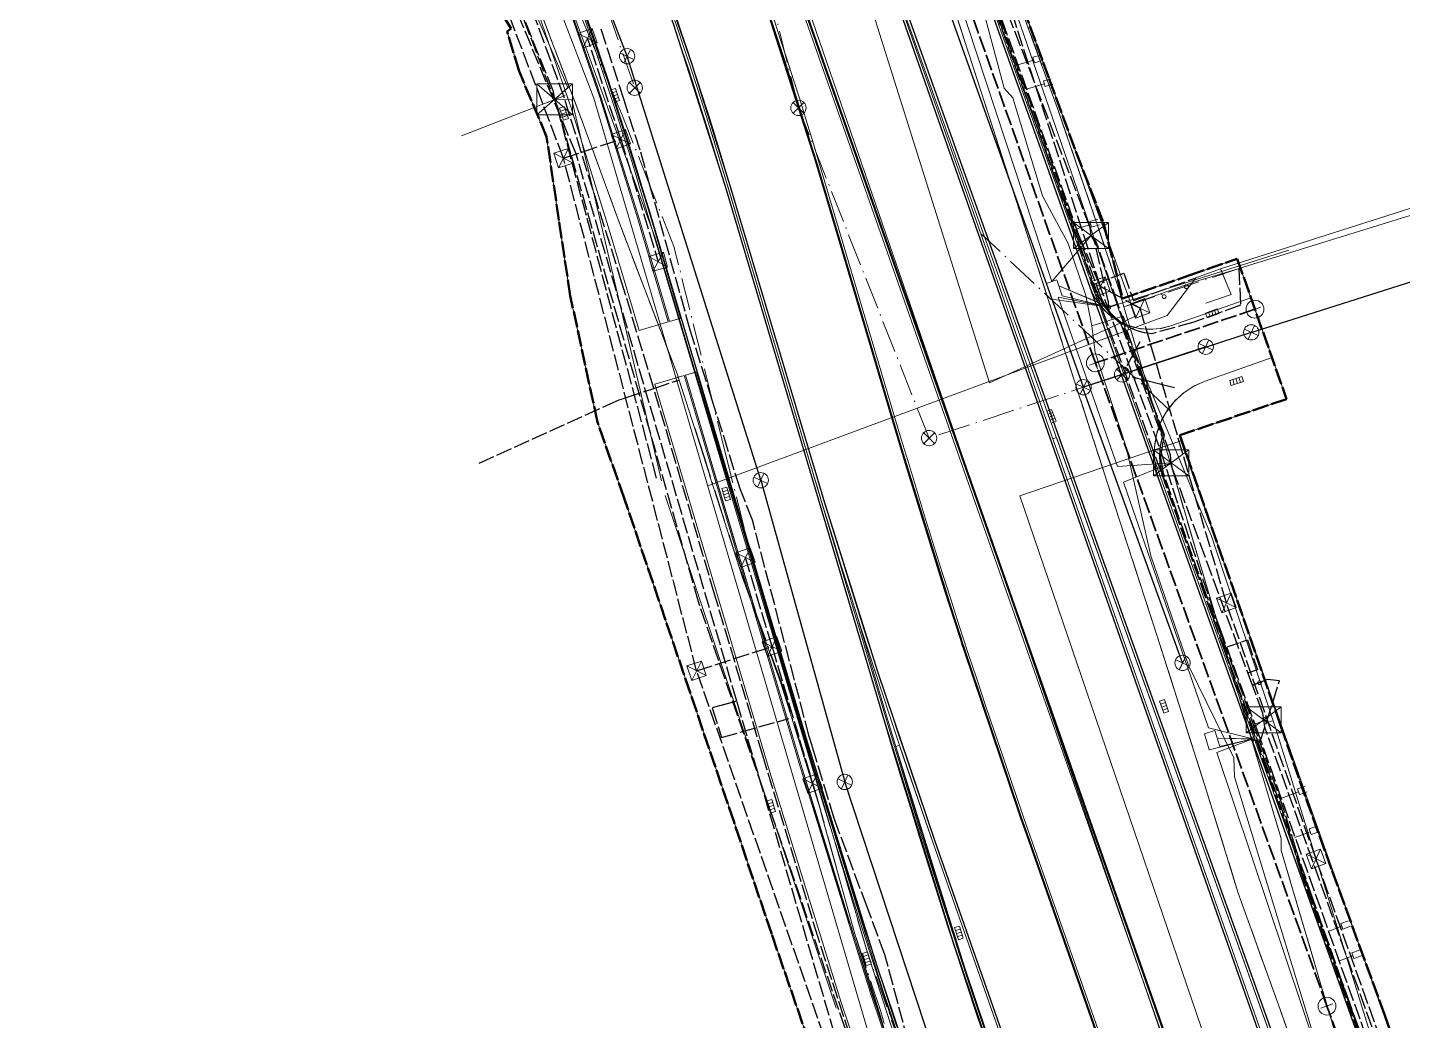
# Model space of a CAD drawing. Header units: metres. Extents: x 105014 to 106600, y 111320 to 118425.
# Drawn here: x 105971.1 to 106079, y 116789.3 to 116867.2 of the extents above; entities that cross this region are included whole.
import ezdxf

# ---------------------------------------------------------------- set-up
doc = ezdxf.new("R2010")
doc.units = ezdxf.units.M
doc.linetypes.add('DASHDOT', pattern=[3.556, 2.54, -0.508, 0, -0.508])
doc.linetypes.add('DASHED', pattern=[1.524, 1.27, -0.254])
for name, color, linetype, lineweight in [('00-BASE-LIMITE', 7, 'DASHED', 50), ('00-BASE-UE', 42, 'DASHED', 25), ('10-PAV-BOCACALLE', 9, 'CONTINUOUS', 13), ('10-PAV-CALZADA-BRT', 12, 'CONTINUOUS', 30), ('10-PAV-CALZADA-MIXTA', 8, 'CONTINUOUS', 30), ('10-PAV-CICLORUTA', 76, 'CONTINUOUS', 18), ('10-PAV-ESTACION-TM', 1, 'CONTINUOUS', 40), ('10-PAV-SARDINEL', 252, 'CONTINUOUS', 13), ('20-EP-ZONA-DURA', 253, 'CONTINUOUS', 13), ('20-EP-ZONA-VERDE', 84, 'CONTINUOUS', 13), ('30-RED-ENEL-NODOS', 11, 'CONTINUOUS', 13), ('30-RED-ENEL-PROY', 1, 'DASHED', 25), ('30-RED-ETB-CAMARA', 151, 'CONTINUOUS', 13), ('30-RED-ETB-EXIST', 145, 'CONTINUOUS', 13), ('30-RED-ETB-PROY', 5, 'DASHED', 25), ('30-RED-MOVISTAR-PROY', 4, 'DASHED', 25), ('30-RED-VANTI-EXIST', 52, 'CONTINUOUS', 13), ('30-RED-VANTI-PROY', 2, 'DASHED', 25), ('30-RED-VANTI-RETIRO', 8, 'DASHDOT', 13), ('35-RH-ACUE-DOMICILIARIA', 152, 'CONTINUOUS', 9), ('35-RH-ACUE-MENOR-EXIST', 151, 'CONTINUOUS', 13), ('35-RH-ACUE-MENOR-PROY', 5, 'DASHED', 25), ('35-RH-PLUV-COLECTOR', 96, 'CONTINUOUS', 30), ('35-RH-PLUV-NODOS', 94, 'CONTINUOUS', 13), ('35-RH-PLUV-RETIRO', 8, 'DASHDOT', 13), ('36-RH-SAN-COLECTOR-PROY', 6, 'DASHED', 35), ('36-RH-SAN-POZOS', 216, 'CONTINUOUS', 13), ('60-PREDIAL-LOTE', 42, 'CONTINUOUS', 13)]:
    doc.layers.add(name, color=color, linetype=linetype, lineweight=lineweight)

# ---------------------------------------------------------------- blocks, each defined once
blk = doc.blocks.new('CAM_ETB_T_13')
for p, q in [((-1.375, -1.025), (1.375, 1.025)), ((-1.375, 1.025), (1.375, -1.025))]:
    blk.add_line(p, q)
blk.add_lwpolyline([(-1.375, -1.025), (1.375, -1.025), (1.375, 1.025), (-1.375, 1.025)], close=True)
blk = doc.blocks.new('CAM_ETB_T_14')
for p, q in [((-1.39, -1.22), (1.39, 1.22)), ((-1.39, 1.22), (1.39, -1.22))]:
    blk.add_line(p, q)
blk.add_lwpolyline([(-1.39, -1.22), (1.39, -1.22), (1.39, 1.22), (-1.39, 1.22)], close=True)
blk = doc.blocks.new('POSTE')
blk.add_circle((0, 0), 0.15)
blk = doc.blocks.new('CAJA_ENEL')
for p, q in [((-0.6, -0.6), (0.6, 0.6)), ((-0.6, 0.6), (0.6, -0.6))]:
    blk.add_line(p, q)
blk.add_lwpolyline([(-0.6, -0.6), (0.6, -0.6), (0.6, 0.6), (-0.6, 0.6)], close=True)
blk = doc.blocks.new('POZO_SAN')
for p, q in [((-0.5, 0), (0.5, 0)), ((0, -0.5), (0, 0.5))]:
    blk.add_line(p, q)
blk.add_circle((0, 0), 0.7)
blk = doc.blocks.new('POZO_PLUV')
for p, q in [((-0.42, -0.42), (0.42, 0.42)), ((-0.42, 0.42), (0.42, -0.42))]:
    blk.add_line(p, q)
blk.add_circle((0, 0), 0.6)
blk = doc.blocks.new('SUMIDERO')
for p, q in [((-0.25, -0.2), (-0.25, 0.2)), ((0, -0.2), (0, 0.2)), ((0.25, -0.2), (0.25, 0.2))]:
    blk.add_line(p, q)
blk.add_lwpolyline([(-0.5, -0.2), (0.5, -0.2), (0.5, 0.2), (-0.5, 0.2)], close=True)

msp = doc.modelspace()

# ---------------------------------------------------------------- linework, layer by layer
at = {"layer": '00-BASE-LIMITE'}
for points in [[(106032.3897, 116787.5819), (106029.4623, 116796.0575), (106026.5089, 116804.8457), (106017.8859, 116830.3003), (106015.7831, 116836.2583), (106013.6571, 116846.1757), (106012.7583, 116852.1113), (106011.7969, 116858.6589), (106009.6335, 116863.7957), (106008.6921, 116866.9143), (106009.0181, 116867.1655), (106007.5691, 116869.4473), (106002.0881, 116883.5557), (105998.5891, 116892.4967), (105993.1847, 116906.4071), (105987.8303, 116920.1929)], [(106049.2111, 116868.7781), (106051.2407, 116863.1829), (106052.2891, 116860.3369), (106053.3373, 116857.4909), (106055.5059, 116851.8861), (106057.0073, 116845.9633), (106062.2077, 116847.7643), (106066.0001, 116849.0721), (106069.8759, 116838.0693), (106061.4879, 116835.2357), (106069.4025, 116812.4695), (106069.4263, 116812.4013), (106071.4183, 116806.6713), (106073.4555, 116801.0269), (106075.5741, 116795.1999), (106077.5673, 116789.7461), (106079.5609, 116783.9199)]]:
    msp.add_lwpolyline(points, dxfattribs=at)
at = {"layer": '00-BASE-UE'}
for points in [[(106032.3897, 116787.5819), (106029.4623, 116796.0575), (106026.5089, 116804.8457), (106017.8859, 116830.3003), (106015.7831, 116836.2583), (106013.6571, 116846.1757), (106012.7583, 116852.1113), (106011.7969, 116858.6589), (106009.6335, 116863.7957), (106008.6921, 116866.9143), (106009.0181, 116867.1655), (106007.5691, 116869.4473), (106002.0881, 116883.5557), (105998.5891, 116892.4967), (105993.1847, 116906.4071), (105987.8303, 116920.1929)], [(106049.2111, 116868.7781), (106051.2407, 116863.1829), (106052.2891, 116860.3369), (106053.3373, 116857.4909), (106055.5059, 116851.8861), (106057.0073, 116845.9633), (106062.2077, 116847.7643), (106066.0001, 116849.0721), (106069.8759, 116838.0693), (106061.4879, 116835.2357), (106069.4025, 116812.4695), (106069.4263, 116812.4013), (106071.4183, 116806.6713), (106073.4555, 116801.0269), (106075.5741, 116795.1999), (106077.5673, 116789.7461), (106079.5609, 116783.9199)]]:
    msp.add_lwpolyline(points, dxfattribs=at)
at = {"layer": '10-PAV-BOCACALLE'}
msp.add_lwpolyline([(106067.0784, 116846.0112), (106068.7306, 116841.3206), (106063.4879, 116839.4777), (106062.624, 116839.0951), (106061.831, 116838.5817), (106061.1283, 116837.9501), (106060.5335, 116837.2161), (106060.0613, 116836.3978), (106059.7234, 116835.5155), (106059.5281, 116834.5911), (106059.4805, 116833.6475), (106059.5815, 116832.7082), (106059.8287, 116831.7963), (106054.4409, 116846.8555), (106054.8027, 116846.0674), (106055.2953, 116845.3537), (106055.9037, 116844.7358), (106056.6098, 116844.2324), (106057.3922, 116843.8585), (106058.2275, 116843.6254), (106059.0905, 116843.5402), (106059.9552, 116843.6053), (106060.7957, 116843.8189), (106067.0784, 116846.0112)], close=True, dxfattribs=at)
at = {"layer": '10-PAV-CALZADA-BRT'}
for points in [[(105940.0399, 117131.7485), (106023.1693, 116913.9317), (106028.3894, 116899.9718), (106033.4205, 116885.9427), (106095.1047, 116710.2091), (106095.6071, 116708.7779), (106096.1093, 116707.3461), (106096.3475, 116706.6665), (106096.4184, 116706.5092), (106096.5153, 116706.3664), (106096.6353, 116706.2424), (106096.7749, 116706.1408), (106096.9298, 116706.0648), (106097.0955, 116706.0166), (106097.267, 116705.9975), (106097.4393, 116706.0083), (106097.6071, 116706.0485), (106098.1769, 116706.2383), (106108.2917, 116673.1977)], [(106098.6641, 116670.0501), (106087.8421, 116702.7965), (106089.0673, 116703.2045), (106089.2132, 116703.2663), (106089.3476, 116703.3505), (106089.4669, 116703.4548), (106089.5683, 116703.5766), (106089.6492, 116703.713), (106089.7074, 116703.8603), (106089.7417, 116704.0151), (106089.7511, 116704.1733), (106089.7354, 116704.331), (106089.6949, 116704.4843), (106089.0017, 116706.4609), (106088.4997, 116707.8909), (106087.3779, 116711.0867), (106026.8155, 116883.6241), (106021.8164, 116897.5643), (106016.6295, 116911.4357), (105967.5655, 117039.9941)], [(106006.0974, 116925.4547), (106011.7755, 116911.9129), (106018.8027, 116895.6495), (106024.03, 116882.862), (106028.7471, 116869.8776), (106032.9467, 116856.7167), (106039.4451, 116834.8681), (106043.9986, 116820.2082), (106048.8845, 116805.6557), (106049.0753, 116805.1113), (106081.9693, 116711.3991), (106084.9809, 116702.8193), (106085.0574, 116702.6719), (106085.1573, 116702.5392), (106085.2778, 116702.4249), (106085.4155, 116702.3321), (106085.5667, 116702.2633), (106085.7271, 116702.2206), (106085.8925, 116702.2049), (106086.0581, 116702.2169), (106086.2195, 116702.2561), (106087.8421, 116702.7965), (106098.6641, 116670.0501)], [(106077.9485, 116699.5017), (106078.3036, 116699.7692), (106078.4385, 116700.1927), (106078.4154, 116700.3761), (106078.2939, 116700.7342), (106078.2906, 116700.7437), (106078.0245, 116701.5015), (106074.7197, 116710.9178), (106042.2991, 116803.3457), (106037.7888, 116816.6675), (106033.571, 116830.0848), (106032.8619, 116832.4488), (106032.7357, 116832.8725), (106026.2373, 116854.7211), (106023.1985, 116864.4092), (106019.8735, 116874.0029), (106016.2652, 116883.4937), (106012.3767, 116892.8731), (106005.3497, 116909.1365), (105999.6131, 116922.8179)]]:
    msp.add_lwpolyline(points, dxfattribs=at)
at = {"layer": '10-PAV-CALZADA-MIXTA'}
for points in [[(106024.6381, 116929.0477), (106036.2889, 116897.5913), (106048.8092, 116862.5961), (106050.7835, 116857.0779), (106054.4409, 116846.8555), (106059.8287, 116831.7963), (106063.2475, 116822.2403), (106066.7523, 116812.4444), (106082.3127, 116768.9523), (106090.7531, 116745.3871), (106094.2573, 116736.0211), (106099.7086, 116722.3618), (106118.8109, 116673.9241)], [(106108.2917, 116673.1977), (106098.1769, 116706.2383), (106098.4277, 116706.3217), (106098.5755, 116706.3846), (106098.7113, 116706.4704), (106098.8316, 116706.5768), (106098.9333, 116706.7011), (106099.0138, 116706.8401), (106099.071, 116706.9902), (106099.1034, 116707.1475), (106099.1102, 116707.3079), (106099.0912, 116707.4674), (106099.0899, 116707.4719), (106099.0355, 116707.6531), (106093.9343, 116719.9701), (106088.6963, 116733.0696), (106083.7813, 116746.2937), (106030.4043, 116895.4861), (106018.8017, 116926.8119)], [(105999.2425, 116922.6672), (106004.9819, 116908.9793), (106012.0787, 116892.5545), (106017.1513, 116880.1455), (106021.7288, 116867.5454), (106025.8041, 116854.7741), (106038.2295, 116812.9979), (106043.6484, 116795.5615), (106049.4917, 116778.2627), (106049.8611, 116777.2128), (106050.2462, 116776.1159), (106061.7354, 116743.4254), (106077.0151, 116699.9499), (106077.0271, 116699.9162), (106077.3734, 116699.5399), (106077.8815, 116699.4818)], [(106070.8809, 116698.5543), (106064.2004, 116717.5623), (106054.4148, 116745.4053), (106054.4035, 116745.4375), (106050.9605, 116755.2339), (106049.8327, 116758.4427), (106044.3497, 116774.0437), (106043.5953, 116776.1903), (106037.7031, 116793.6338), (106032.2389, 116811.2161), (106019.8135, 116852.9925), (106015.8134, 116865.5281), (106011.3203, 116877.8955), (106006.3413, 116890.0755), (105999.2445, 116906.5003), (105993.4528, 116920.3129)]]:
    msp.add_lwpolyline(points, dxfattribs=at)
at = {"layer": '10-PAV-CICLORUTA'}
msp.add_lwpolyline([(105981.1047, 116949.2685), (105995.3405, 116913.0129), (105995.5461, 116912.5017), (105998.0783, 116906.5529), (106005.5179, 116889.2997), (106009.2825, 116880.1997), (106012.7748, 116870.9917), (106015.9919, 116861.684), (106018.9309, 116852.2849), (106020.9263, 116845.5535), (106021.3485, 116844.1291), (106019.0475, 116843.4471), (106016.6299, 116851.6027), (106013.7122, 116860.9337), (106010.5184, 116870.174), (106007.0514, 116879.3153), (106003.3141, 116888.3493), (105995.8745, 116905.6025), (105993.3333, 116911.5719), (105993.0999, 116912.1529), (105978.8763, 116948.3775)], dxfattribs=at)
msp.add_lwpolyline([(106022.8561, 116839.0437), (106031.6473, 116809.3871), (106037.21, 116791.4444), (106043.2175, 116773.6457), (106053.5803, 116744.1607), (106051.3161, 116743.3649), (106040.9533, 116772.8499), (106034.9267, 116790.7052), (106029.3463, 116808.7049), (106020.2981, 116839.2285), (106022.5991, 116839.9105), (106022.8561, 116839.0437)], close=True, dxfattribs=at)
at = {"layer": '10-PAV-ESTACION-TM'}
for points in [[(105999.3934, 116956.5979), (106016.6295, 116911.4357), (106021.8164, 116897.5643), (106026.8155, 116883.6241), (106083.4077, 116722.3979)], [(106074.7163, 116732.0623), (106049.4781, 116803.9637), (106049.0753, 116805.1113), (106048.8845, 116805.6557), (106044.5926, 116818.3837), (106044.4733, 116818.7484), (106044.295, 116819.2958), (106043.0602, 116823.1316), (106039.9954, 116833.0299), (106039.4451, 116834.8681), (106032.9467, 116856.7167), (106028.7471, 116869.8776), (106024.03, 116882.862), (106018.8027, 116895.6495), (106011.7755, 116911.9129), (106011.1302, 116913.4114), (106011.0458, 116913.6084), (106010.4885, 116914.9115)]]:
    msp.add_lwpolyline(points, dxfattribs=at)
at = {"layer": '10-PAV-SARDINEL'}
for points in [[(106095.1047, 116710.2091), (106033.4205, 116885.9427), (106032.5199, 116888.4985), (106031.6129, 116891.052), (106030.6998, 116893.6034), (106029.7803, 116896.1525), (106028.8546, 116898.6993), (106027.9226, 116901.2438), (106026.9844, 116903.786), (106026.04, 116906.326), (106025.0893, 116908.8635), (106024.1324, 116911.3988), (106023.1693, 116913.9317), (105940.0399, 117131.7485)], [(106083.2188, 116722.3315), (106026.6269, 116883.5578), (106025.7321, 116886.097), (106024.831, 116888.634), (106023.9239, 116891.1686), (106023.0105, 116893.701), (106022.0907, 116896.2313), (106021.1649, 116898.7592), (106020.2329, 116901.2849), (106019.2946, 116903.8083), (106018.3501, 116906.3293), (106017.3995, 116908.8481), (106016.4426, 116911.3645), (105973.6957, 117023.3705)], [(105973.8828, 117023.4413), (106016.6295, 116911.4357), (106017.5865, 116908.9189), (106018.5373, 116906.3997), (106019.482, 116903.8782), (106020.4204, 116901.3543), (106021.3526, 116898.8282), (106022.2786, 116896.2998), (106023.1985, 116893.7691), (106024.1121, 116891.2362), (106025.0194, 116888.7011), (106025.9206, 116886.1637), (106026.8155, 116883.6241), (106083.4076, 116722.3979)], [(105986.9836, 117009.3069), (106023.3562, 116914.0029), (106024.3194, 116911.4697), (106025.2765, 116908.9339), (106026.2274, 116906.396), (106026.9912, 116904.3418), (106027.9517, 116901.7036), (106029.0873, 116898.5624), (106030.2161, 116895.4186), (106034.9915, 116882.071), (106095.2934, 116710.2753)], [(106022.3557, 116917.4414), (106023.5264, 116914.3127), (106024.6902, 116911.1813), (106025.847, 116908.0474), (106026.9968, 116904.9109), (106028.1396, 116901.7718), (106029.2755, 116898.6302), (106030.4043, 116895.4861), (106083.7813, 116746.2937)], [(106083.5931, 116746.2262), (106030.2161, 116895.4186), (106029.0873, 116898.5624), (106027.9517, 116901.7036), (106026.809, 116904.8422), (106025.6593, 116907.9783), (106024.5027, 116911.1118), (106023.3391, 116914.2428), (106022.1685, 116917.3711)], [(106082.3127, 116768.9523), (106066.7523, 116812.4444), (106063.2475, 116822.2403), (106059.8287, 116831.7963), (106054.4409, 116846.8555), (106050.7835, 116857.0779), (106048.8092, 116862.5961), (106036.2889, 116897.5913), (106035.1554, 116900.7485), (106034.0148, 116903.9032), (106032.8673, 116907.0554), (106031.7127, 116910.2049), (106030.5511, 116913.3519), (106029.3825, 116916.4963)], [(106029.5699, 116916.5662), (106030.7386, 116913.4214), (106031.9004, 116910.274), (106033.0551, 116907.124), (106034.2029, 116903.9714), (106035.3436, 116900.8163), (106036.4772, 116897.6588), (106048.9975, 116862.6635), (106050.9718, 116857.1453), (106054.6292, 116846.9229), (106060.017, 116831.8637), (106063.4358, 116822.3077), (106066.9406, 116812.5118), (106082.501, 116769.0197)], [(106039.43, 116787.7402), (106038.6575, 116790.0711), (106037.8925, 116792.4045), (106037.1351, 116794.7404), (106036.3854, 116797.0788), (106035.6432, 116799.4196), (106034.9087, 116801.7627), (106034.1819, 116804.1083), (106033.4627, 116806.4563), (106032.7511, 116808.8065), (106032.0473, 116811.159), (106019.6219, 116852.9353), (106019.1683, 116854.4471), (106018.7077, 116855.9565), (106018.2398, 116857.4638), (106017.7648, 116858.9687), (106017.2827, 116860.4714), (106016.7934, 116861.9718), (106016.2971, 116863.4697), (106015.7936, 116864.9656), (106015.2829, 116866.4588), (106014.7653, 116867.9496)], [(106014.954, 116868.0157), (106015.472, 116866.5239), (106015.9829, 116865.0298), (106016.4867, 116863.5332), (106016.9834, 116862.0342), (106017.473, 116860.5329), (106017.9554, 116859.0293), (106018.4307, 116857.5234), (106018.8988, 116856.0153), (106019.3597, 116854.505), (106019.8135, 116852.9925), (106032.2389, 116811.2161), (106032.9426, 116808.8642), (106033.654, 116806.5145), (106034.373, 116804.1672), (106035.0997, 116801.8222), (106035.834, 116799.4797), (106036.5759, 116797.1395), (106037.3255, 116794.8018), (106038.0826, 116792.4665), (106038.8474, 116790.1337), (106039.6198, 116787.8034)], [(106046.3226, 116787.471), (106045.5492, 116789.7794), (106044.7832, 116792.0904), (106044.0248, 116794.4038), (106043.2739, 116796.7197), (106042.5305, 116799.0381), (106041.7948, 116801.3588), (106041.0665, 116803.682), (106040.3459, 116806.0075), (106039.6328, 116808.3353), (106038.9274, 116810.6655), (106038.2295, 116812.9979), (106025.8041, 116854.7741), (106025.3418, 116856.315), (106024.8722, 116857.8538), (106024.3953, 116859.3903), (106023.9111, 116860.9245), (106023.4196, 116862.4563), (106022.9208, 116863.9859), (106022.4148, 116865.513), (106021.9015, 116867.0377), (106021.381, 116868.56)], [(106074.531, 116710.8516), (106042.1104, 116803.2797), (106041.5305, 116804.9399), (106040.9551, 116806.6018), (106040.3844, 116808.2652), (106039.8181, 116809.9302), (106039.2564, 116811.5967), (106038.6993, 116813.2648), (106038.1468, 116814.9344), (106037.5987, 116816.6055), (106037.0553, 116818.2781), (106036.5165, 116819.9521), (106035.9822, 116821.6277), (106035.4524, 116823.3047), (106034.9274, 116824.9831), (106034.4068, 116826.663), (106033.8909, 116828.3442), (106033.3796, 116830.0269), (106033.0238, 116831.2091), (106032.6703, 116832.3916), (106032.544, 116832.8155), (106026.0457, 116854.6639), (106025.9956, 116854.8313), (106025.6817, 116855.8793), (106025.532, 116856.3726), (106025.3133, 116857.0931), (106025.0634, 116857.9127), (106024.9405, 116858.3056), (106024.5862, 116859.45), (106024.1017, 116860.9852), (106023.6099, 116862.5179), (106023.1109, 116864.0484), (106022.6045, 116865.5764), (106022.091, 116867.102), (106021.5701, 116868.6252)], [(106021.5701, 116868.6252), (106022.091, 116867.102), (106022.6045, 116865.5764), (106023.1109, 116864.0484), (106023.6099, 116862.5179), (106024.1017, 116860.9852), (106024.5862, 116859.45), (106025.0634, 116857.9127), (106025.5333, 116856.373), (106025.9958, 116854.8314), (106038.4212, 116813.0551), (106039.1189, 116810.7231), (106039.8242, 116808.3936), (106040.537, 116806.0664), (106041.2575, 116803.7415), (106041.9855, 116801.419), (106042.7211, 116799.0989), (106043.4642, 116796.7811), (106044.2149, 116794.4658), (106044.9731, 116792.153), (106045.7389, 116789.8427), (106046.5122, 116787.5348)], [(106021.985, 116868.0184), (106022.394, 116866.8169), (106022.7985, 116865.6138), (106023.1985, 116864.4092), (106023.5941, 116863.2032), (106023.9852, 116861.9957), (106024.3718, 116860.7868), (106024.7539, 116859.5765), (106025.1315, 116858.3647), (106025.5046, 116857.1515), (106025.8732, 116855.937), (106026.2373, 116854.7211), (106032.7357, 116832.8725), (106032.8619, 116832.4488), (106033.2153, 116831.2665), (106033.571, 116830.0848), (106034.0822, 116828.4026), (106034.5979, 116826.7219), (106035.1183, 116825.0425), (106035.6432, 116823.3646), (106036.1728, 116821.6882), (106036.7069, 116820.0131), (106037.2456, 116818.3396), (106037.7888, 116816.6675), (106038.3367, 116814.9969), (106038.8891, 116813.3279), (106039.446, 116811.6603), (106040.0075, 116809.9943), (106040.5736, 116808.3298), (106041.1442, 116806.6669), (106041.7194, 116805.0055), (106042.2991, 116803.3457), (106074.7197, 116710.9178)], [(106077.6837, 116723.6085), (106049.0753, 116805.1113), (106048.8845, 116805.6557), (106048.1663, 116807.7278), (106047.4548, 116809.8022), (106046.75, 116811.8789), (106046.052, 116813.9578), (106045.3608, 116816.0391), (106044.6763, 116818.1225), (106043.9986, 116820.2082), (106043.3277, 116822.2961), (106042.6636, 116824.3861), (106042.0063, 116826.4783), (106041.3558, 116828.5726), (106040.712, 116830.669), (106040.0752, 116832.7675), (106039.4451, 116834.8681), (106032.9467, 116856.7167), (106032.4703, 116858.3046), (106031.9864, 116859.8903), (106031.4949, 116861.4737), (106030.9959, 116863.0547), (106030.4894, 116864.6333), (106029.9755, 116866.2095), (106029.454, 116867.7832)], [(106029.6437, 116867.8466), (106030.1655, 116866.272), (106030.6797, 116864.6949), (106031.1865, 116863.1154), (106031.6858, 116861.5335), (106032.1776, 116859.9492), (106032.6618, 116858.3626), (106033.1384, 116856.774), (106039.6368, 116834.9254), (106040.2667, 116832.8253), (106040.9033, 116830.7274), (106041.5469, 116828.6316), (106042.1972, 116826.5379), (106042.8543, 116824.4464), (106043.5182, 116822.357), (106044.1889, 116820.2697), (106044.8664, 116818.1846), (106045.5507, 116816.1018), (106046.2417, 116814.0212), (106046.9395, 116811.9429), (106047.6441, 116809.8668), (106048.3554, 116807.793), (106049.0734, 116805.7216), (106049.264, 116805.1775), (106078.879, 116720.8068)]]:
    msp.add_lwpolyline(points, dxfattribs=at)
at = {"layer": '20-EP-ZONA-DURA'}
for points in [[(105978.8763, 116948.3775), (105993.0999, 116912.1529), (105993.3333, 116911.5719), (105995.8745, 116905.6025), (106003.3141, 116888.3493), (106007.0514, 116879.3152), (106010.5184, 116870.174), (106013.7122, 116860.9338), (106016.6299, 116851.6027), (106019.0475, 116843.4471), (106021.3485, 116844.1291), (106020.9263, 116845.5535), (106018.9309, 116852.2849), (106015.9919, 116861.6841), (106012.7748, 116870.9918), (106009.2825, 116880.1997), (106005.5179, 116889.2997), (105998.0783, 116906.5529), (105995.5461, 116912.5017), (105995.3405, 116913.0129), (105992.5691, 116920.2004)], [(106032.3897, 116787.5819), (106029.4623, 116796.0575), (106026.5089, 116804.8457), (106017.8859, 116830.3003), (106015.7831, 116836.2583), (106013.6571, 116846.1757), (106012.7583, 116852.1113), (106011.7969, 116858.6589), (106009.6335, 116863.7957), (106008.6921, 116866.9143), (106009.0181, 116867.1655), (106007.5691, 116869.4473), (106002.0881, 116883.5557), (105998.5891, 116892.4967), (105993.1847, 116906.4071), (105987.8303, 116920.1929)], [(105994.3104, 116915.9697), (105995.4339, 116913.0487), (105995.6381, 116912.5403), (105998.1701, 116906.5925), (106000.8997, 116900.2625), (106005.6099, 116889.3393), (106009.0612, 116881.0252), (106009.0765, 116880.9868), (106012.2858, 116872.6205), (106012.2966, 116872.5913), (106015.8201, 116862.5213), (106015.8287, 116862.4951), (106019.0267, 116852.3133), (106021.0223, 116845.5819), (106021.4445, 116844.1575), (106022.1688, 116844.3722), (106023.4231, 116840.1549), (106022.6949, 116839.9391), (106022.9519, 116839.0721), (106025.6853, 116829.8511), (106031.7431, 116809.4153), (106034.2983, 116800.9791), (106034.3165, 116800.92), (106038.6751, 116787.2861)], [(106049.2111, 116868.7781), (106051.2407, 116863.1829), (106052.2891, 116860.3369), (106053.3373, 116857.4909), (106055.5059, 116851.8861), (106057.0073, 116845.9633), (106062.2077, 116847.7643), (106066.0001, 116849.0721), (106067.0783, 116846.0112), (106060.7957, 116843.8189), (106060.0228, 116843.6169), (106059.2276, 116843.5406), (106058.4305, 116843.5919), (106057.6516, 116843.7696), (106056.911, 116844.069), (106056.2276, 116844.4825), (106055.6187, 116844.9996), (106055.1, 116845.6071), (106054.6292, 116846.9229), (106050.9718, 116857.1453), (106048.9975, 116862.6635), (106036.4772, 116897.6588)], [(106082.501, 116769.0197), (106066.9406, 116812.5118), (106063.4358, 116822.3077), (106060.017, 116831.8637), (106059.5004, 116833.3076), (106059.4977, 116834.2948), (106059.6568, 116835.269), (106059.9736, 116836.204), (106060.4394, 116837.0743), (106061.0416, 116837.8565), (106061.7639, 116838.5294), (106062.5867, 116839.0747), (106063.4879, 116839.4777), (106068.7306, 116841.3206), (106069.8759, 116838.0693), (106061.4879, 116835.2357), (106069.4025, 116812.4695), (106069.4263, 116812.4013), (106071.4183, 116806.6713), (106073.4555, 116801.0269), (106075.5741, 116795.1999), (106077.5673, 116789.7461), (106079.5609, 116783.9199)], [(106046.5122, 116787.5348), (106045.7389, 116789.8427), (106044.9731, 116792.153), (106044.2149, 116794.4658), (106043.4642, 116796.7811), (106042.7211, 116799.0989), (106041.9855, 116801.419), (106041.2575, 116803.7415), (106040.537, 116806.0664), (106039.8242, 116808.3936), (106039.1189, 116810.7231), (106038.4212, 116813.0551), (106032.6703, 116832.3916), (106033.0238, 116831.2091), (106033.3796, 116830.0269), (106033.8909, 116828.3442), (106034.4068, 116826.663), (106034.9274, 116824.9831), (106035.4524, 116823.3047), (106035.9822, 116821.6277), (106036.2596, 116820.7577), (106036.5869, 116819.5767), (106038.3037, 116813.7311), (106039.0243, 116811.3971), (106040.1277, 116807.7163), (106041.2209, 116804.1235), (106041.2209, 116804.1235), (106042.4511, 116800.1247), (106042.4708, 116800.1293), (106042.5345, 116799.9254), (106044.5274, 116793.6806), (106044.5373, 116793.65), (106044.5455, 116793.6244), (106050.0511, 116777.2797)]]:
    msp.add_lwpolyline(points, dxfattribs=at)
msp.add_lwpolyline([(106040.9533, 116772.8499), (106051.3161, 116743.3649), (106053.5803, 116744.1607), (106043.2175, 116773.6457), (106037.21, 116791.4444), (106031.6473, 116809.3871), (106022.8561, 116839.0437), (106022.5991, 116839.9105), (106020.2981, 116839.2285), (106029.3463, 116808.7049), (106034.9267, 116790.7052), (106040.9533, 116772.8499)], close=True, dxfattribs=at)
at = {"layer": '20-EP-ZONA-VERDE'}
for points in [[(105987.9123, 116934.2359), (105993.3093, 116920.5335), (105998.9965, 116906.9489), (106006.4363, 116889.6957), (106010.2122, 116880.5682), (106013.7151, 116871.3324), (106016.9419, 116861.9967), (106019.8897, 116852.5691), (106020.9615, 116848.9533), (106022.3073, 116844.4133), (106021.4445, 116844.1575), (106021.0223, 116845.5819), (106019.0267, 116852.3133), (106016.0869, 116861.7155), (106012.8689, 116871.0259), (106009.3755, 116880.2364), (106005.6099, 116889.3393), (105998.1701, 116906.5925), (105995.6381, 116912.5403), (105995.4339, 116913.0487), (105981.1979, 116949.3049), (105956.9729, 117012.7795), (105957.8137, 117013.1003), (105987.9123, 116934.2359)], [(106024.7383, 116836.2123), (106032.6061, 116809.6711), (106038.1613, 116791.7523), (106044.1609, 116773.9773), (106054.2149, 116745.3711), (106054.5145, 116744.4889), (106053.6747, 116744.1937), (106043.3119, 116773.6789), (106037.3051, 116791.4751), (106031.7431, 116809.4153), (106022.9519, 116839.0721), (106022.6949, 116839.9391), (106023.5579, 116840.1949), (106024.7383, 116836.2123)], [(106083.5931, 116746.2263), (106088.5098, 116732.9976), (106093.7495, 116719.8935), (106094.3291, 116718.4943), (106095.1473, 116716.5185), (106093.3265, 116715.8789), (106092.6191, 116717.8943), (106051.5311, 116834.9507), (106051.8143, 116835.0499), (106083.5931, 116746.2263)], [(106042.1105, 116803.2795), (106075.0259, 116709.4511), (106074.0145, 116709.0957), (106050.4349, 116776.1823), (106044.6102, 116793.424), (106039.2073, 116810.8025), (106039.4949, 116810.8881), (106042.1105, 116803.2795)]]:
    msp.add_lwpolyline(points, close=True, dxfattribs=at)
at = {"layer": '30-RED-ENEL-PROY'}
for points in [[(106013.1213, 116856.9755), (105997.2257, 116898.7409)], [(106055.2635, 116846.8983), (106047.6275, 116870.5787)], [(106017.6227, 116858.4709), (106015.0011, 116866.3901)], [(106013.1213, 116856.9755), (106017.6227, 116858.4709)], [(106017.6227, 116858.4709), (106020.5501, 116848.8495)], [(106023.5713, 116816.7397), (106013.1213, 116856.9755)], [(106058.3849, 116845.1913), (106055.2635, 116846.8983)], [(106065.1527, 116822.0661), (106058.3849, 116845.1913)], [(106029.4911, 116818.6373), (106027.4043, 116825.6237)], [(106072.1857, 116801.9675), (106065.1527, 116822.0661)], [(106023.5713, 116816.7397), (106029.4911, 116818.6373)], [(106029.4911, 116818.6373), (106032.6739, 116807.8851)], [(106035.0897, 116783.6829), (106023.5713, 116816.7397)], [(106079.3437, 116781.9923), (106072.1857, 116801.9675)]]:
    msp.add_lwpolyline(points, dxfattribs=at)
at = {"layer": '30-RED-ETB-EXIST'}
for points in [[(106076.381, 116740.686), (106076.194, 116741.293), (106023.086, 116895.601), (106022.815, 116896.132)], [(106012.431, 116861.588), (106013.456, 116862.531), (106002.37, 116888.047)], [(106054.525, 116850.905), (106051.457, 116847.299), (106044.096, 116869.648), (106043.935, 116869.814)], [(106005.115, 116858.718), (106013.242, 116861.905), (106012.431, 116861.588)], [(106020.818, 116831.66), (106013.781, 116861.555), (106012.431, 116861.588)], [(106055.928, 116845.273), (106070.045, 116849.744)], [(106055.928, 116845.273), (106051.45, 116845.9), (106051.017, 116847.147), (106051.83, 116847.428), (106052.262, 116846.181), (106055.928, 116845.273)], [(106055.928, 116845.273), (106051.992, 116846.962), (106055.808, 116845.363), (106055.928, 116845.273)], [(106060.816, 116833.069), (106056.605, 116832.771), (106051.958, 116846.062), (106055.928, 116845.273)], [(106067.226, 116811.387), (106063.747, 116812.254), (106057.069, 116831.536), (106060.816, 116833.069)], [(106034.519, 116790.255), (106021.11, 116830.503)], [(106067.226, 116811.387), (106063.808, 116810.536), (106063.421, 116811.798), (106064.244, 116812.05), (106064.63, 116810.787), (106067.226, 116811.387)], [(106075.406, 116777.632), (106075.173, 116778.182), (106064.398, 116810.335), (106067.226, 116811.387)], [(106067.226, 116811.387), (106064.506, 116811.441), (106067.212, 116811.368)]]:
    msp.add_lwpolyline(points, dxfattribs=at)
at = {"layer": '30-RED-ETB-PROY'}
for points in [[(106012.431, 116861.588), (106012.328, 116862.212), (106002.089, 116887.776)], [(106054.525, 116850.905), (106054.452, 116851.537), (106048.033, 116868.277), (106048.31, 116868.383)], [(106020.431, 116831.867), (106012.618, 116861.061), (106012.431, 116861.588)], [(106055.928, 116845.273), (106056.643, 116845.521), (106054.941, 116850.424), (106054.525, 116850.905)], [(106055.928, 116845.273), (106055.891, 116845.675), (106054.832, 116850.377), (106054.525, 116850.905)], [(106060.816, 116833.069), (106060.759, 116833.664), (106056.643, 116845.521), (106055.928, 116845.273)], [(106067.747, 116815.811), (106067.19, 116815.607), (106060.952, 116832.547), (106060.816, 116833.069)], [(106068.081, 116812.881), (106068.326, 116812.803), (106069.331, 116815.96), (106068.366, 116816.061), (106067.747, 116815.811)], [(106068.081, 116812.881), (106068.002, 116813.404), (106067.19, 116815.607), (106067.747, 116815.811)], [(106067.226, 116811.387), (106067.786, 116811.108), (106068.326, 116812.803), (106068.081, 116812.881)], [(106079.923, 116779.584), (106079.666, 116780.151), (106068.171, 116812.306), (106068.081, 116812.881)]]:
    msp.add_lwpolyline(points, dxfattribs=at)
at = {"layer": '30-RED-MOVISTAR-PROY'}
for points in [[(106012.6653, 116860.9449), (106002.0093, 116888.705)], [(106023.7228, 116822.1403), (106012.6653, 116860.9449)], [(106079.3735, 116660.4357), (106023.7228, 116822.1403)]]:
    msp.add_lwpolyline(points, dxfattribs=at)
at = {"layer": '30-RED-VANTI-EXIST'}
for points in [[(106069.2281, 116790.5078), (106066.0859, 116799.2947), (106063.5899, 116807.3127), (106059.6869, 116819.5465), (106057.7531, 116825.4993), (106054.4931, 116835.5649), (106050.0469, 116849.3721), (106046.8069, 116859.3557), (106042.7059, 116872.0457), (106038.2695, 116885.8309), (106035.9097, 116892.6737), (106033.5621, 116898.9363), (106031.1715, 116905.4877), (106028.6841, 116912.6657), (106025.8367, 116920.6975), (106022.2661, 116930.2993), (106020.2049, 116935.9097), (106017.1707, 116944.1813), (106014.8673, 116950.3799), (106011.9551, 116958.2781), (106009.0647, 116966.2739), (106006.8905, 116972.1573), (106004.0537, 116980.5363)], [(106057.1106, 116845.3192), (106056.7261, 116846.6179), (106055.0153, 116851.7767), (106051.9055, 116860.8633), (106047.7469, 116872.3051), (106045.2241, 116878.6793), (106043.2545, 116884.0471), (106041.4241, 116888.9301), (106039.4735, 116894.2516)], [(106014.5989, 116859.8775), (106011.2785, 116868.5517), (106008.1243, 116876.7909), (106005.7369, 116883.1809), (106003.1727, 116889.9839), (106002.033, 116893.0411)], [(106014.6618, 116866.2344), (106010.4647, 116877.758)], [(106016.3675, 116861.5513), (106014.6618, 116866.2344)], [(106025.4495, 116833.5829), (106020.3099, 116850.7271), (106016.3675, 116861.5513)], [(106022.0309, 116840.0425), (106017.5089, 116851.8623), (106014.5989, 116859.8775)], [(106066.1349, 116848.3118), (106080.6769, 116852.8177), (106086.9129, 116854.8315), (106097.8111, 116857.6353), (106097.8317, 116857.6407)], [(106057.1106, 116845.3192), (106062.7355, 116847.3003), (106066.0807, 116848.2949)], [(106066.0807, 116848.2949), (106066.1349, 116848.3118)], [(106057.1081, 116845.3183), (106057.1106, 116845.3192)], [(106057.6059, 116843.6465), (106057.1106, 116845.3192)], [(106059.4634, 116837.3806), (106058.4087, 116840.9353), (106057.6059, 116843.6465)], [(106024.5489, 116832.2211), (106022.0309, 116840.0425)], [(106060.2168, 116834.8411), (106059.4634, 116837.3806)], [(106064.7907, 116819.399), (106062.8221, 116825.9751), (106061.1747, 116831.6127), (106060.2168, 116834.8411)], [(106027.1355, 116827.9589), (106025.4495, 116833.5829)], [(106025.7377, 116828.5227), (106024.5927, 116832.0851), (106024.5489, 116832.2211)], [(106032.0009, 116809.9341), (106030.1845, 116815.7579), (106027.1715, 116824.0579), (106025.7377, 116828.5227)], [(106028.0945, 116824.7599), (106027.1355, 116827.9589)], [(106032.322, 116810.4116), (106028.0945, 116824.7599)], [(106065.3995, 116817.3071), (106064.9543, 116818.8525), (106064.7907, 116819.399)], [(106072.6768, 116791.7417), (106072.2267, 116793.2651), (106069.4495, 116802.6207), (106069.4403, 116803.5813), (106066.9581, 116811.8967), (106065.3995, 116817.3071)], [(106033.377, 116805.4666), (106033.2377, 116805.9687), (106032.0009, 116809.9341)], [(106033.8346, 116805.2777), (106032.322, 116810.4116)], [(106035.5171, 116797.7567), (106033.377, 116805.4666)], [(106036.0054, 116797.9101), (106033.8346, 116805.2777)], [(106040.2117, 116781.9885), (106037.9349, 116789.9015), (106036.0305, 116795.9073), (106035.5171, 116797.7567)], [(106036.9277, 116794.7799), (106036.0054, 116797.9101)], [(106041.8769, 116779.4483), (106036.9277, 116794.7799)], [(106083.3447, 116755.5963), (106083.3319, 116755.6323), (106080.7639, 116764.4969), (106077.5089, 116775.3231), (106075.5145, 116782.1371), (106072.6768, 116791.7417)], [(106081.8871, 116755.0998), (106079.6261, 116761.4759), (106077.0523, 116768.4799), (106074.6749, 116775.2413), (106070.5125, 116786.9161), (106069.2281, 116790.5078)]]:
    msp.add_lwpolyline(points, dxfattribs=at)
at = {"layer": '30-RED-VANTI-PROY'}
for points in [[(105999.4822, 116995.1831), (106001.8175, 116989.1357), (106006.4905, 116976.8983), (106010.3185, 116967.1695), (106015.7699, 116953.0149), (106020.9027, 116939.6335), (106025.9057, 116926.5813), (106031.9383, 116910.5683), (106039.1647, 116890.5697), (106044.0831, 116876.8121), (106047.1303, 116868.3163), (106051.0627, 116857.2889), (106055.0487, 116846.2495), (106055.5292, 116845.392), (106056.1435, 116844.6246), (106056.8751, 116843.9681), (106060.1071, 116835.0789), (106059.9503, 116834.3844), (106059.8939, 116833.6747), (106059.9391, 116832.9642), (106060.0849, 116832.2673), (106064.0605, 116821.0251), (106065.3995, 116817.3071)], [(106020.2003, 116838.9065), (106017.7121, 116847.1903), (106013.1903, 116861.6983), (106005.1705, 116883.6031), (106002.9343, 116884.7593), (105999.0175, 116895.1235), (105998.6905, 116898.2863), (105994.0973, 116908.3405), (105991.9405, 116912.5797), (105986.3041, 116926.8477)], [(106056.977, 116844.0091), (106056.4871, 116844.3965), (106056.0535, 116844.8459), (106055.684, 116845.3494), (106055.3851, 116845.8977), (106053.1777, 116851.8111), (106050.4095, 116859.5339), (106047.6179, 116867.3041), (106044.2543, 116876.7487), (106040.3617, 116887.6933), (106038.2521, 116893.5159), (106036.1169, 116899.4939), (106033.9703, 116905.5175)], [(106017.8768, 116861.5368), (106016.0212, 116867.3104)], [(106019.932, 116854.7583), (106019.1423, 116857.5991), (106017.8768, 116861.5368)], [(106024.8007, 116837.9731), (106023.0671, 116843.4801), (106019.932, 116854.7583)], [(106066.1349, 116848.3118), (106066.2479, 116845.4413), (106062.5873, 116844.0927), (106059.3109, 116843.2003), (106058.7252, 116843.2763), (106058.1538, 116843.4258), (106057.6059, 116843.6465)], [(106059.4634, 116837.3806), (106058.6039, 116839.5937), (106056.977, 116844.0091)], [(106057.6059, 116843.6465), (106056.977, 116844.0091)], [(106017.9627, 116838.1654), (106020.2003, 116838.9065)], [(106020.2003, 116838.9065), (106022.1803, 116839.5623)], [(106049.6717, 116747.0404), (106045.7791, 116758.0179), (106041.4147, 116770.8319), (106037.0037, 116783.7785), (106033.0981, 116795.8053), (106028.7715, 116810.0791), (106024.9777, 116822.7609), (106021.0975, 116835.9195), (106020.2003, 116838.9065)], [(106006.4941, 116833.0229), (106017.0595, 116837.8122)], [(106017.0595, 116837.8122), (106017.1918, 116837.8722)], [(106017.1918, 116837.8722), (106017.358, 116837.9476)], [(106017.358, 116837.9476), (106017.5017, 116838.0127), (106017.6515, 116838.0623)], [(106017.6515, 116838.0623), (106017.8245, 116838.1196)], [(106017.8245, 116838.1196), (106017.9627, 116838.1654)], [(106026.0484, 116834.0095), (106024.8007, 116837.9731)], [(106060.2168, 116834.8411), (106060.2843, 116835.2667), (106059.4634, 116837.3806)], [(106064.7907, 116819.399), (106063.5071, 116822.8735), (106061.3185, 116829.0787), (106060.2073, 116832.2555), (106060.0005, 116833.4769), (106060.2168, 116834.8411)], [(106028.1082, 116827.9591), (106027.9491, 116828.5645), (106026.9869, 116831.0283), (106026.0484, 116834.0095)], [(106032.6605, 116810.7689), (106032.4107, 116811.5917), (106028.1082, 116827.9591)], [(106074.2469, 116792.3034), (106071.9053, 116798.9279), (106070.6143, 116802.6747), (106069.6681, 116805.8487), (106067.5075, 116811.8985), (106065.8331, 116816.5773), (106064.7907, 116819.399)], [(106065.3995, 116817.3071), (106068.2441, 116809.4085), (106069.8069, 116804.9945), (106070.9579, 116801.0265), (106074.1013, 116792.2514)], [(106034.3655, 116805.1531), (106032.6605, 116810.7689)], [(106036.9499, 116798.2069), (106034.4077, 116805.0141), (106034.3655, 116805.1531)], [(106048.2747, 116763.7701), (106042.8591, 116778.8527), (106040.9549, 116784.7005), (106038.3535, 116794.4483), (106036.9499, 116798.2069)], [(106074.1013, 116792.2514), (106076.3243, 116786.0457), (106079.9625, 116775.6767), (106085.3697, 116760.4973), (106086.7052, 116756.7142)], [(106086.8568, 116756.7646), (106086.2523, 116758.4963), (106083.1247, 116767.3789), (106080.1959, 116775.7867), (106077.6107, 116782.9495), (106074.8643, 116790.5567), (106074.2469, 116792.3034)]]:
    msp.add_lwpolyline(points, dxfattribs=at)
at = {"layer": '30-RED-VANTI-RETIRO'}
for points in [[(106069.2281, 116790.5078), (106066.0859, 116799.2947), (106063.5899, 116807.3127), (106059.6869, 116819.5465), (106057.7531, 116825.4993), (106054.4931, 116835.5649), (106050.0469, 116849.3721), (106046.8069, 116859.3557), (106042.7059, 116872.0457), (106038.2695, 116885.8309), (106035.9097, 116892.6737), (106033.5621, 116898.9363), (106031.1715, 116905.4877), (106028.6841, 116912.6657), (106025.8367, 116920.6975), (106022.2661, 116930.2993), (106020.2049, 116935.9097), (106017.1707, 116944.1813), (106014.8673, 116950.3799), (106011.9551, 116958.2781), (106009.0647, 116966.2739), (106006.8905, 116972.1573), (106004.0537, 116980.5363)], [(106057.1106, 116845.3192), (106056.7261, 116846.6179), (106055.0153, 116851.7767), (106051.9055, 116860.8633), (106047.7469, 116872.3051), (106045.2241, 116878.6793), (106043.2545, 116884.0471), (106041.4241, 116888.9301), (106039.4735, 116894.2516)], [(106014.5989, 116859.8775), (106011.0589, 116869.1419), (106005.3539, 116884.2135), (106002.1279, 116892.9168)], [(106015.0735, 116866.7081), (106010.4647, 116877.758)], [(106017.2662, 116861.4509), (106015.0735, 116866.7081)], [(106019.932, 116854.7583), (106017.7507, 116860.2895), (106017.2662, 116861.4509)], [(106022.0309, 116840.0425), (106017.5089, 116851.8623), (106014.5989, 116859.8775)], [(106024.8007, 116837.9731), (106021.7925, 116850.0405), (106019.932, 116854.7583)], [(106057.1106, 116845.3192), (106066.0807, 116848.2949)], [(106057.1081, 116845.3183), (106057.1106, 116845.3192)], [(106057.6059, 116843.6465), (106057.1106, 116845.3192)], [(106059.4634, 116837.3806), (106058.4087, 116840.9353), (106057.6059, 116843.6465)], [(106024.5658, 116832.2679), (106024.2071, 116833.3971), (106022.0309, 116840.0425)], [(106025.8228, 116833.8727), (106024.8007, 116837.9731)], [(106060.2168, 116834.8411), (106059.4634, 116837.3806)], [(106064.7907, 116819.399), (106062.8221, 116825.9751), (106061.1747, 116831.6127), (106060.2168, 116834.8411)], [(106027.3022, 116827.9381), (106025.8228, 116833.8727)], [(106025.7602, 116828.508), (106024.5658, 116832.2679)], [(106032.0413, 116810.0067), (106030.2751, 116815.6817), (106026.8811, 116824.9797), (106025.7602, 116828.508)], [(106028.0945, 116824.7599), (106027.3022, 116827.9381)], [(106032.322, 116810.4116), (106028.0945, 116824.7599)], [(106065.3995, 116817.3071), (106064.9543, 116818.8525), (106064.7907, 116819.399)], [(106072.6768, 116791.7417), (106072.2267, 116793.2651), (106069.4495, 116802.6207), (106069.4403, 116803.5813), (106066.9581, 116811.8967), (106065.3995, 116817.3071)], [(106033.3932, 116805.4589), (106032.8795, 116807.3135), (106032.0413, 116810.0067)], [(106033.8346, 116805.2777), (106032.322, 116810.4116)], [(106035.5257, 116797.7594), (106033.3932, 116805.4589)], [(106036.0054, 116797.9101), (106033.8346, 116805.2777)], [(106040.2117, 116781.9885), (106038.0247, 116789.9807), (106035.9929, 116796.0727), (106035.5257, 116797.7594)], [(106036.9277, 116794.7799), (106036.0054, 116797.9101)], [(106041.8769, 116779.4483), (106039.7301, 116786.9141), (106036.9277, 116794.7799)], [(106083.3447, 116755.5963), (106083.3319, 116755.6323), (106080.7639, 116764.4969), (106077.5089, 116775.3231), (106075.5145, 116782.1371), (106072.6768, 116791.7417)], [(106081.8871, 116755.0998), (106079.6261, 116761.4759), (106077.0523, 116768.4799), (106074.6749, 116775.2413), (106070.5125, 116786.9161), (106069.2281, 116790.5078)]]:
    msp.add_lwpolyline(points, dxfattribs=at)
at = {"layer": '35-RH-ACUE-DOMICILIARIA'}
for points in [[(106050.0209, 116864.6769), (106048.7908, 116864.2953)], [(106050.6994, 116864.6335), (106050.0844, 116864.4565), (106049.9575, 116864.8973), (106050.5725, 116865.0743)], [(106050.8567, 116862.8177), (106049.4699, 116862.3861)], [(106051.5352, 116862.7744), (106050.9201, 116862.5974), (106050.7933, 116863.0381), (106051.4083, 116863.2151)], [(106054.5041, 116851.7813), (106053.3791, 116851.4332)], [(106055.1826, 116851.7379), (106054.5676, 116851.5609), (106054.4407, 116852.0017), (106055.0557, 116852.1787)], [(106068.0557, 116812.8024), (106067.3638, 116812.5444)], [(106068.7356, 116812.8012), (106068.1327, 116812.5864), (106067.9787, 116813.0184), (106068.5816, 116813.2333)], [(106071.4879, 116807.2475), (106070.885, 116807.0326), (106070.731, 116807.4647), (106071.3339, 116807.6795)], [(106070.808, 116807.2487), (106069.4265, 116806.7224)], [(106071.7206, 116804.1029), (106070.5168, 116803.6458)], [(106072.4004, 116804.1017), (106071.7975, 116803.8869), (106071.6436, 116804.3189), (106072.2464, 116804.5338)], [(106074.2146, 116796.684), (106073.128, 116796.2724)], [(106074.8945, 116796.6828), (106074.2916, 116796.4679), (106074.1376, 116796.9), (106074.7405, 116797.1148)], [(106075.0828, 116794.3707), (106073.9524, 116793.942)], [(106075.7627, 116794.3695), (106075.1598, 116794.1546), (106075.0058, 116794.5867), (106075.6087, 116794.8015)]]:
    msp.add_lwpolyline(points, dxfattribs=at)
at = {"layer": '35-RH-ACUE-MENOR-EXIST'}
for points in [[(105178.5744, 116817.4508), (105539.9476, 116761.043), (105920.9127, 116698.2673), (105927.6139, 116697.316), (106024.833, 116689.4124), (106033.902, 116694.7788), (106040.5526, 116701.5538), (106047.9791, 116715.1949), (106051.8201, 116725.8396), (106046.6693, 116749.4243), (106048.6153, 116749.9885), (106037.1633, 116787.9158), (106015.5063, 116861.68), (106011.1153, 116873.1384), (105951.3398, 117023.2056), (105939.5771, 117054.3457), (105902.7237, 117158.6512), (105897.7174, 117237.0197), (105887, 117327.4)], [(106001.22, 116980.96), (106046.32, 116875.17), (106057.3637, 116843.1922), (106063.97, 116827.3)], [(106024.2008, 116924.1217), (106031.0669, 116903.722), (106032.1285, 116902.9111), (106033.2219, 116899.4863), (106034.2725, 116899.1058), (106036.8076, 116895.9177), (106044.8771, 116873.0381), (106047.704, 116862.4633), (106048.3836, 116861.7199), (106050.725, 116854.019), (106052.7418, 116850.2679), (106054.1302, 116846.1887), (106054.5854, 116843.8165), (106054.8585, 116841.7241), (106057.2931, 116834.2814), (106059.2203, 116825.7595), (106062.2022, 116817.0915), (106065.7221, 116809.893), (106065.7743, 116808.426), (106073.4422, 116783.3127)], [(106099.8234, 116859.4931), (106064.6834, 116848.2931)], [(106064.6834, 116848.2931), (106062.7648, 116847.5833), (106060.5041, 116844.633)], [(106063.5284, 116845.5876), (106065.52, 116846.27), (106064.703, 116848.2456)], [(106065.52, 116846.27), (106064.6834, 116848.2931)], [(106060.5041, 116844.633), (106024.4406, 116831.2495)], [(106054.5854, 116843.8165), (106057.0395, 116844.5763), (106057.4991, 116843.5178)], [(106063.97, 116827.3), (106069.07, 116812.1)], [(106069.07, 116812.1), (106085.64, 116758.54)]]:
    msp.add_lwpolyline(points, dxfattribs=at)
at = {"layer": '35-RH-ACUE-MENOR-PROY'}
for points in [[(106003.9521, 116990.2482), (106006.6387, 116983.4265), (106006.1215, 116982.307), (106023.9729, 116936.1153), (106024.6202, 116931.88), (106029.5418, 116918.9914), (106040.3552, 116887.933), (106053.5501, 116850.9539), (106055.0607, 116847.3495), (106055.7164, 116845.577), (106059.9858, 116834.0042), (106061.3475, 116829.7737), (106064.3024, 116820.9748), (106064.6228, 116820.0689), (106067.5274, 116812.1408), (106075.6947, 116789.1978), (106077.345, 116784.1504), (106078.506, 116781.253), (106083.6963, 116766.6579), (106084.6733, 116763.9065), (106087.5328, 116760.4577), (106091.3298, 116750.1137), (106092.5369, 116749.5342)], [(106024.7873, 116930.2428), (106032.0329, 116910.2687), (106037.2372, 116895.7939), (106041.8325, 116882.9593), (106049.8714, 116860.5406), (106055.4167, 116845.0271), (106060.0281, 116832.2895), (106064.9181, 116818.5195), (106070.1619, 116803.668), (106077.2917, 116783.6172), (106079.1913, 116778.5757), (106083.851, 116765.39), (106084.7556, 116762.8302), (106087.4987, 116759.7297), (106091.1135, 116749.6629), (106092.1401, 116749.1701), (106093.4088, 116745.8169), (106106.2277, 116711.9352), (106108.4301, 116706.7421), (106109.2246, 116704.8686), (106114.9013, 116691.4833)], [(106074.6317, 116675.2758), (106061.3844, 116712.8837), (106056.1952, 116727.2816), (106052.809, 116737.2286), (106052.3806, 116738.3826), (106050.6241, 116743.2665), (106047.6688, 116746.8288), (106046.8838, 116749.4732), (106035.9907, 116786.1671), (106034.4005, 116788.2089), (106026.7198, 116814.3643), (106014.1064, 116857.3175), (106000.8637, 116889.1988), (106000.2179, 116894.5159), (105997.7785, 116899.9735), (105995.1809, 116905.8379), (105990.9619, 116916.7595)], [(106054.6831, 116847.0573), (106057.0895, 116847.949), (106057.8539, 116845.7993), (106062.7765, 116847.5905)], [(106064.9206, 116818.519), (106066.8075, 116819.1688), (106067.5961, 116816.8071), (106066.7992, 116816.539)], [(106026.7198, 116814.3643), (106025.7578, 116814.0915), (106024.7957, 116813.8186), (106025.5219, 116811.505), (106030.8173, 116812.9879)], [(106026.7198, 116814.3643), (106024.7957, 116813.8186)]]:
    msp.add_lwpolyline(points, dxfattribs=at)
at = {"layer": '35-RH-PLUV-COLECTOR'}
for points in [[(106018.1164, 116864.9781), (106006.0738, 116896.1116)], [(106018.1164, 116864.9781), (106006.0738, 116896.1116)], [(106053.9374, 116838.9981), (106037.9783, 116883.7388)], [(106053.9374, 116838.9981), (106037.9783, 116883.7388)], [(106028.6038, 116831.6958), (106018.1164, 116864.9781)], [(106028.6038, 116831.6958), (106018.1164, 116864.9781)], [(106067.1049, 116843.3035), (106102.362, 116854.483)], [(106067.1049, 116843.3035), (106053.9374, 116838.9981)], [(106063.5257, 116842.1708), (106053.9374, 116838.9981)], [(106057.3517, 116840.7135), (106058.3785, 116842.5912)], [(106057.7474, 116839.8084), (106061.0806, 116838.9712)], [(106061.7115, 116817.3541), (106053.9195, 116838.8825)], [(106061.7115, 116817.3541), (106053.9195, 116838.8825)], [(106028.6038, 116831.6958), (106035.1975, 116808.0113)], [(106028.6038, 116831.6958), (106035.1975, 116808.0113)], [(106050.5802, 116761.2958), (106035.1975, 116808.0113)], [(106050.5802, 116761.2958), (106035.1975, 116808.0113)]]:
    msp.add_lwpolyline(points, dxfattribs=at)
at = {"layer": '35-RH-PLUV-RETIRO'}
for points in [[(106022.8624, 116896.142), (106010.5532, 116885.913), (106018.7114, 116862.5001)], [(106031.5635, 116860.9247), (106023.0634, 116895.36)], [(106041.8135, 116835.0026), (106031.5635, 116860.9247)], [(106060.7472, 116837.1497), (106045.9282, 116851.0175)], [(106042.5823, 116835.2493), (106056.9643, 116840.0051), (106067.1049, 116843.3035)]]:
    msp.add_lwpolyline(points, dxfattribs=at)
at = {"layer": '36-RH-SAN-COLECTOR-PROY'}
for points in [[(106054.87, 116840.91), (106032.07, 116905.17)], [(106067.3915, 116845.1222), (106054.869, 116840.907)], [(106073.0451, 116790.416), (106054.87, 116840.91)], [(106086.79, 116752.233), (106073.0451, 116790.416)]]:
    msp.add_lwpolyline(points, dxfattribs=at)
at = {"layer": '60-PREDIAL-LOTE'}
for points in [[(106058.0071, 116844.5658), (106046.5565, 116839.3357), (106027.4937, 116899.9283), (106036.785, 116903.076), (106058.0071, 116844.5658)], [(106089.9709, 116745.5429), (106078.1711, 116744.8347), (106048.9251, 116830.4754), (106061.5824, 116834.7909), (106089.6231, 116755.4888), (106093.0623, 116745.7626), (106093.057, 116745.7622), (106091.311, 116745.6381), (106089.9709, 116745.5429)]]:
    msp.add_lwpolyline(points, close=True, dxfattribs=at)

# ---------------------------------------------------------------- block references
at = {"layer": '30-RED-ENEL-NODOS'}
for name, p, rotation in [('CAJA_ENEL', (106015.001, 116866.3901), 109.6), ('CAJA_ENEL', (106017.6226, 116858.4709), 109.6), ('CAJA_ENEL', (106013.1211, 116856.9754), 107.8), ('CAJA_ENEL', (106020.55, 116848.8496), 105.6), ('CAJA_ENEL', (106055.2634, 116846.8982), 109.6), ('POSTE', (106060.2683, 116846.1065), 118.2), ('POSTE', (106062.0091, 116846.8857), 118.2), ('CAJA_ENEL', (106058.3849, 116845.1912), 19.6), ('CAJA_ENEL', (106027.4043, 116825.6237), 109.6), ('CAJA_ENEL', (106065.1527, 116822.0661), 109.6), ('CAJA_ENEL', (106029.4911, 116818.6373), 109.6), ('CAJA_ENEL', (106023.5713, 116816.7397), 108.4), ('CAJA_ENEL', (106032.6738, 116807.885), 109.6), ('CAJA_ENEL', (106072.1858, 116801.9674), 109.6)]:
    msp.add_blockref(name, p, dxfattribs=dict(at, rotation=rotation))
at = {"layer": '30-RED-ETB-CAMARA'}
for name, p in [('CAM_ETB_T_14', (106012.431, 116861.588)), ('CAM_ETB_T_13', (106054.525, 116850.905)), ('POSTE', (106055.928, 116845.273)), ('CAM_ETB_T_13', (106060.816, 116833.069)), ('POSTE', (106067.747, 116815.811)), ('CAM_ETB_T_13', (106068.081, 116812.881)), ('POSTE', (106067.226, 116811.387))]:
    msp.add_blockref(name, p, dxfattribs=at)
at = {"layer": '35-RH-PLUV-NODOS'}
for name, p, rotation in [('POZO_PLUV', (106018.1164, 116864.9781), 290), ('POZO_PLUV', (106018.1164, 116864.9781), 290), ('SUMIDERO', (106017.1628, 116861.9175), 107.9), ('SUMIDERO', (106017.1628, 116861.9175), 107.9), ('SUMIDERO', (106017.1628, 116861.9175), 107.9), ('SUMIDERO', (106013.1561, 116860.4949), 288.6), ('SUMIDERO', (106013.1561, 116860.4949), 288.6), ('SUMIDERO', (106013.1561, 116860.4949), 288.6), ('SUMIDERO', (106064.0372, 116844.7975), 20), ('SUMIDERO', (106064.0372, 116844.7975), 20), ('SUMIDERO', (106064.0372, 116844.7975), 20), ('POZO_PLUV', (106067.1049, 116843.3035), 290), ('POZO_PLUV', (106063.5257, 116842.1708), 290), ('POZO_PLUV', (106053.9374, 116838.9981), 290), ('POZO_PLUV', (106053.9374, 116838.9981), 290), ('SUMIDERO', (106065.9486, 116839.4844), 17.9), ('SUMIDERO', (106065.9486, 116839.4844), 17.9), ('SUMIDERO', (106065.9486, 116839.4844), 17.9), ('SUMIDERO', (106051.42, 116836.7207), 290.2), ('SUMIDERO', (106051.42, 116836.7207), 290.2), ('SUMIDERO', (106051.42, 116836.7207), 290.2), ('POZO_PLUV', (106028.6038, 116831.6958), 290), ('POZO_PLUV', (106028.6038, 116831.6958), 290), ('SUMIDERO', (106025.8915, 116830.6135), 286.7), ('SUMIDERO', (106025.8915, 116830.6135), 286.7), ('SUMIDERO', (106025.8915, 116830.6135), 286.7), ('POZO_PLUV', (106061.7115, 116817.3541), 290), ('POZO_PLUV', (106061.7115, 116817.3541), 290), ('POZO_PLUV', (106061.7115, 116817.3541), 19.6), ('POZO_PLUV', (106061.7115, 116817.3541), 19.6), ('SUMIDERO', (106060.2633, 116813.9519), 108.9), ('SUMIDERO', (106060.2633, 116813.9519), 108.9), ('SUMIDERO', (106060.2633, 116813.9519), 108.9), ('POZO_PLUV', (106035.1975, 116808.0113), 290), ('POZO_PLUV', (106035.1975, 116808.0113), 290), ('SUMIDERO', (106029.4239, 116806.1079), 286.4), ('SUMIDERO', (106029.4239, 116806.1079), 286.4), ('SUMIDERO', (106029.4239, 116806.1079), 286.4), ('SUMIDERO', (106044.1619, 116796.166), 287.5), ('SUMIDERO', (106044.1619, 116796.166), 287.5), ('SUMIDERO', (106044.1619, 116796.166), 287.5), ('SUMIDERO', (106036.9289, 116794.1302), 287.5), ('SUMIDERO', (106036.9289, 116794.1302), 287.5), ('SUMIDERO', (106036.9289, 116794.1302), 287.5)]:
    msp.add_blockref(name, p, dxfattribs=dict(at, rotation=rotation))
for p in [(106018.7114, 116862.5001), (106031.5635, 116860.9247), (106056.9643, 116840.0051), (106041.8135, 116835.0026)]:
    msp.add_blockref('POZO_PLUV', p, dxfattribs=at)
at = {"layer": '36-RH-SAN-POZOS', "rotation": 290}
for p in [(106067.3915, 116845.1222), (106054.869, 116840.907), (106073.0451, 116790.416)]:
    msp.add_blockref('POZO_SAN', p, dxfattribs=at)

doc.saveas('drawing.dxf')
